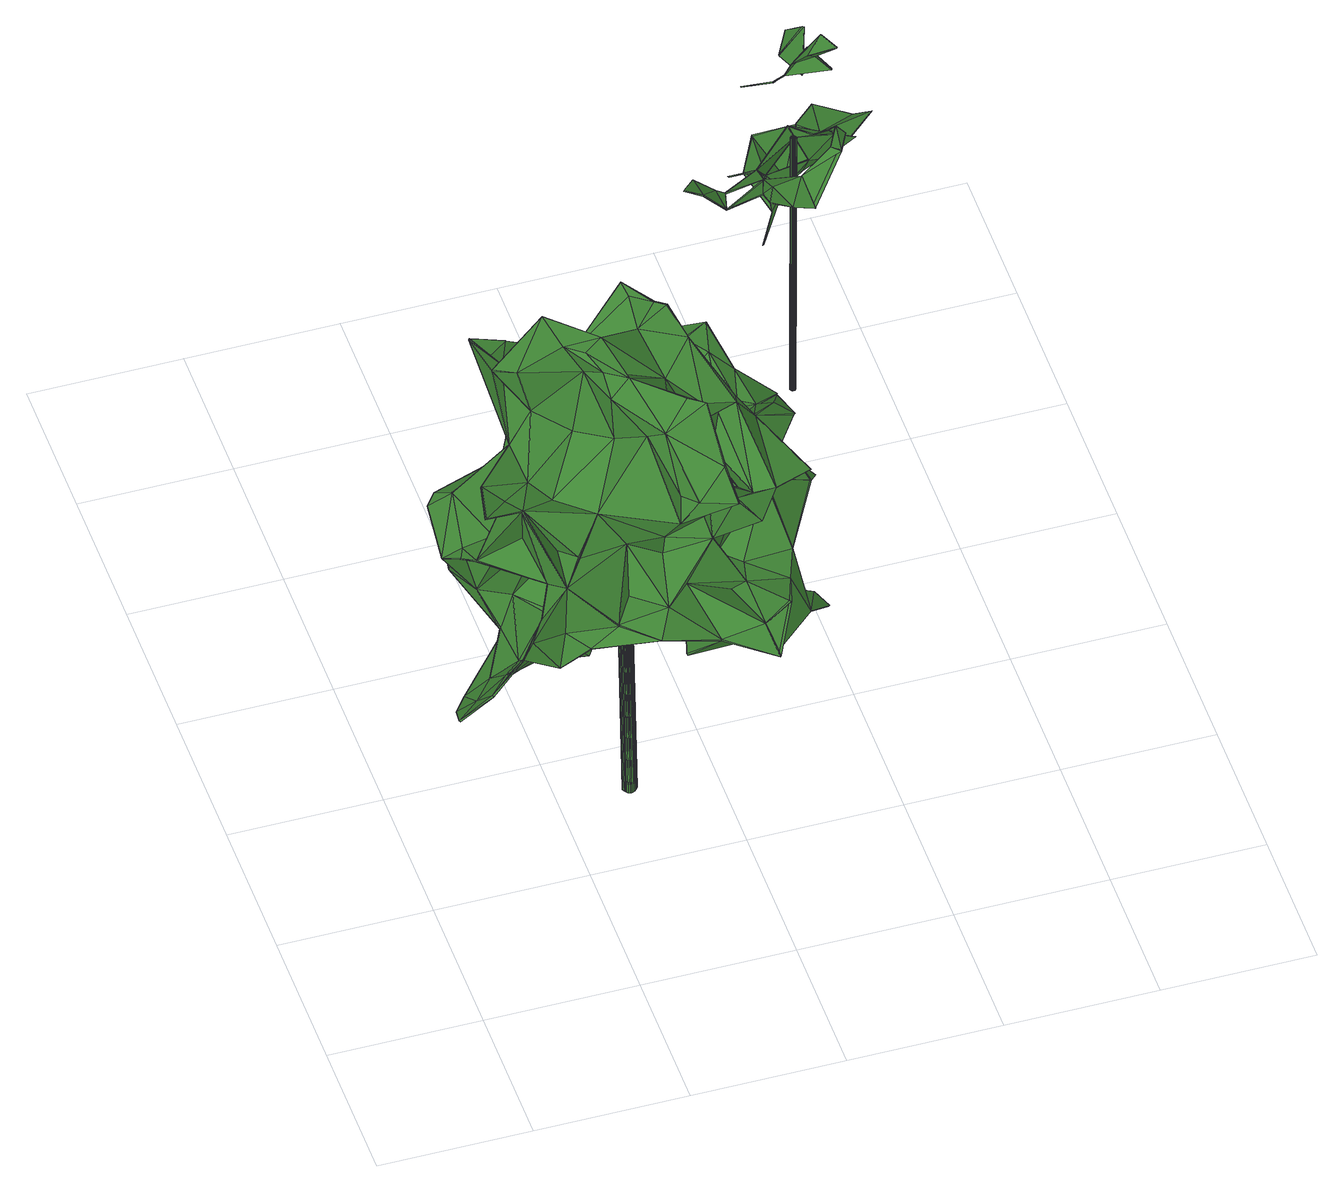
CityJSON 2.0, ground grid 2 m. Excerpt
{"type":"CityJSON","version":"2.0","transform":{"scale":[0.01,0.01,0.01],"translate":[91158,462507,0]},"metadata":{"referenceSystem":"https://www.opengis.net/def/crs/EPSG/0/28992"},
"CityObjects":{
"tree1":{"type":"SolitaryVegetationObject","attributes":{"gtid":7,"crown_width_m":4.82,"crown_median_z":5.48,"trunk_H_m":5.03,"trunk_DBH_m":0.175,"trunk_radius_m":0.0873,"trunk_base_height_m":0.45,"original_gtid":"7"},"geometry":[{"type":"Solid","lod":"3","boundaries":[[[[0,1,2]],[[3,4,5]],[[6,7,8]],[[9,10,11]],[[12,13,14]],[[15,13,12]],[[16,17,18]],[[19,20,21]],[[22,23,24]],[[25,13,26]],[[27,28,24]],[[29,30,31]],[[15,32,13]],[[33,34,35]],[[36,37,38]],[[39,40,41]],[[14,42,43]],[[44,45,46]],[[47,48,49]],[[50,51,18]],[[52,51,50]],[[24,23,27]],[[53,54,55]],[[56,54,53]],[[57,27,23]],[[58,59,60]],[[61,62,63]],[[40,64,65]],[[66,67,68]],[[69,70,71]],[[58,60,72]],[[73,74,75]],[[76,77,78]],[[25,50,79]],[[26,50,25]],[[80,81,82]],[[83,84,85]],[[86,87,88]],[[89,90,91]],[[39,91,90]],[[58,92,93]],[[94,95,96]],[[97,98,38]],[[99,84,83]],[[100,101,102]],[[103,1,104]],[[103,105,106]],[[104,1,0]],[[105,107,108]],[[103,106,1]],[[2,1,106]],[[109,110,86]],[[111,110,109]],[[112,113,114]],[[115,116,117]],[[118,116,115]],[[12,119,120]],[[121,122,91]],[[73,123,124]],[[8,125,126]],[[127,128,129]],[[130,99,131]],[[132,77,133]],[[134,117,135]],[[130,30,84]],[[113,112,54]],[[38,136,36]],[[137,54,112]],[[55,54,137]],[[0,2,138]],[[139,140,141]],[[138,2,106]],[[81,18,142]],[[79,18,81]],[[143,144,145]],[[61,146,62]],[[147,148,149]],[[150,62,124]],[[151,152,153]],[[127,154,155]],[[156,155,154]],[[157,9,158]],[[9,159,158]],[[160,161,134]],[[162,163,164]],[[72,19,165]],[[72,165,58]],[[144,166,167]],[[23,167,166]],[[168,95,94]],[[117,101,100]],[[3,5,169]],[[14,13,25]],[[79,14,25]],[[153,170,19]],[[112,114,171]],[[20,19,72]],[[138,118,0]],[[156,172,173]],[[156,173,114]],[[79,81,80]],[[57,174,27]],[[108,175,138]],[[108,107,175]],[[72,60,176]],[[177,76,178]],[[28,179,24]],[[20,168,180]],[[113,181,114]],[[182,154,127]],[[183,161,160]],[[184,183,160]],[[185,52,26]],[[92,165,19]],[[122,186,89]],[[122,89,91]],[[187,135,188]],[[134,135,187]],[[6,8,126]],[[169,189,3]],[[98,190,191]],[[115,192,118]],[[0,118,192]],[[151,193,152]],[[16,18,194]],[[97,195,98]],[[42,196,197]],[[38,98,136]],[[103,83,105]],[[151,80,69]],[[18,17,198]],[[199,141,200]],[[73,75,78]],[[69,193,151]],[[201,127,202]],[[187,160,134]],[[62,119,203]],[[150,119,62]],[[149,204,147]],[[10,205,206]],[[103,104,83]],[[108,106,105]],[[168,20,95]],[[199,200,207]],[[199,207,208]],[[209,210,211]],[[185,211,210]],[[185,210,209]],[[72,95,20]],[[212,109,86]],[[213,214,215]],[[40,39,64]],[[130,84,99]],[[216,87,183]],[[86,183,87]],[[132,73,78]],[[137,112,171]],[[175,118,138]],[[217,218,203]],[[219,220,221]],[[201,221,220]],[[222,10,223]],[[209,224,142]],[[41,224,209]],[[58,165,92]],[[225,65,64]],[[225,64,226]],[[188,66,187]],[[146,227,62]],[[22,228,178]],[[24,228,22]],[[42,23,196]],[[229,137,171]],[[106,108,138]],[[200,141,140]],[[230,131,56]],[[216,231,126]],[[149,232,127]],[[76,78,233]],[[76,233,178]],[[126,234,235]],[[126,235,216]],[[126,236,237]],[[156,114,181]],[[177,232,76]],[[161,86,110]],[[161,110,238]],[[28,177,179]],[[129,131,212]],[[239,240,32]],[[193,241,242]],[[188,242,241]],[[178,75,74]],[[107,85,29]],[[58,93,243]],[[244,245,240]],[[164,163,246]],[[247,248,249]],[[250,249,248]],[[76,251,148]],[[149,127,201]],[[180,252,253]],[[254,255,144]],[[126,125,236]],[[178,233,75]],[[78,75,233]],[[94,256,257]],[[258,259,260]],[[247,261,222]],[[223,247,222]],[[107,105,85]],[[262,129,263]],[[262,263,216]],[[264,219,265]],[[133,77,147]],[[224,41,266]],[[70,80,82]],[[16,208,267]],[[17,16,267]],[[17,267,145]],[[78,77,132]],[[81,142,268]],[[243,258,175]],[[269,270,271]],[[58,272,269]],[[243,272,58]],[[273,230,56]],[[26,52,50]],[[216,183,231]],[[209,91,39]],[[41,209,39]],[[274,273,56]],[[275,274,56]],[[188,241,66]],[[193,66,241]],[[276,277,278]],[[249,278,277]],[[249,277,276]],[[172,156,279]],[[280,199,60]],[[105,83,85]],[[281,186,282]],[[283,281,282]],[[209,122,121]],[[275,140,139]],[[284,245,246]],[[6,126,231]],[[265,201,202]],[[265,202,264]],[[170,285,259]],[[48,122,286]],[[56,129,54]],[[287,195,237]],[[287,237,236]],[[288,289,65]],[[290,65,289]],[[224,291,268]],[[18,198,14]],[[142,18,14]],[[14,198,42]],[[61,292,293]],[[250,35,219]],[[145,267,143]],[[113,54,155]],[[209,79,80]],[[185,209,80]],[[225,294,70]],[[71,70,294]],[[177,182,232]],[[127,232,182]],[[282,186,150]],[[96,257,256]],[[175,258,102]],[[239,185,295]],[[141,199,280]],[[198,17,145]],[[142,79,209]],[[175,116,118]],[[117,116,175]],[[124,296,33]],[[139,297,298]],[[269,298,297]],[[228,24,179]],[[143,267,208]],[[299,300,301]],[[302,96,256]],[[302,256,94]],[[3,189,4]],[[235,264,216]],[[235,234,276]],[[219,35,220]],[[238,110,111]],[[303,304,305]],[[99,109,212]],[[230,130,131]],[[180,21,20]],[[236,67,287]],[[8,306,160]],[[153,21,307]],[[153,307,308]],[[153,19,21]],[[297,141,280]],[[271,309,310]],[[224,268,142]],[[156,181,155]],[[5,311,312]],[[141,297,139]],[[119,150,48]],[[32,122,239]],[[271,313,314]],[[315,316,317]],[[318,319,320]],[[208,319,318]],[[219,264,278]],[[249,261,247]],[[243,175,272]],[[132,34,221]],[[132,221,73]],[[133,34,132]],[[238,134,161]],[[94,80,168]],[[104,109,83]],[[83,109,99]],[[117,134,115]],[[100,135,117]],[[174,57,166]],[[56,131,129]],[[297,280,59]],[[60,59,280]],[[258,243,93]],[[259,93,92]],[[258,93,259]],[[62,227,124]],[[321,10,322]],[[37,97,38]],[[9,157,322]],[[158,226,157]],[[162,26,163]],[[323,35,250]],[[35,34,220]],[[222,261,97]],[[324,301,223]],[[22,196,23]],[[183,86,161]],[[23,166,57]],[[130,310,30]],[[67,325,326]],[[207,229,208]],[[171,208,229]],[[122,48,186]],[[80,252,168]],[[150,186,48]],[[281,89,186]],[[199,208,317]],[[327,52,185]],[[159,294,225]],[[94,96,328]],[[195,287,190]],[[195,190,98]],[[113,155,181]],[[219,221,240]],[[162,295,185]],[[172,174,329]],[[330,222,331]],[[332,331,222]],[[330,331,333]],[[173,208,171]],[[171,114,173]],[[58,269,59]],[[297,59,269]],[[310,334,30]],[[60,335,176]],[[336,269,272]],[[12,14,43]],[[80,327,185]],[[209,211,122]],[[151,153,80]],[[206,337,71]],[[136,338,36]],[[30,29,85]],[[231,183,184]],[[239,244,240]],[[76,148,77]],[[147,77,148]],[[325,67,66]],[[239,122,211]],[[325,66,193]],[[149,148,251]],[[28,172,279]],[[42,167,23]],[[9,294,159]],[[71,294,9]],[[208,320,319]],[[339,11,10]],[[42,198,255]],[[223,10,324]],[[97,340,222]],[[37,340,97]],[[94,327,80]],[[168,252,180]],[[208,173,172]],[[124,282,150]],[[33,299,282]],[[33,282,124]],[[209,121,91]],[[226,89,281]],[[64,89,226]],[[239,295,162]],[[42,197,43]],[[270,336,29]],[[269,336,270]],[[28,279,182]],[[28,182,177]],[[336,272,107]],[[107,272,175]],[[317,316,320]],[[216,264,262]],[[202,129,262]],[[341,129,128]],[[36,340,37]],[[85,84,30]],[[189,331,342]],[[71,193,69]],[[71,325,193]],[[282,321,283]],[[137,207,55]],[[200,55,207]],[[229,207,137]],[[145,255,198]],[[261,343,304]],[[282,299,324]],[[4,311,5]],[[14,79,142]],[[211,185,239]],[[315,318,316]],[[318,320,316]],[[9,339,71]],[[206,71,339]],[[245,344,164]],[[201,284,221]],[[94,194,327]],[[153,308,80]],[[292,61,63]],[[307,345,308]],[[240,245,219]],[[219,245,265]],[[265,245,201]],[[284,201,245]],[[245,244,344]],[[344,244,346]],[[164,246,245]],[[12,43,197]],[[288,65,225]],[[36,338,191]],[[217,347,218]],[[348,347,217]],[[349,292,218]],[[293,292,349]],[[347,349,218]],[[268,291,45]],[[62,203,63]],[[218,63,203]],[[292,63,218]],[[178,74,146]],[[74,73,146]],[[327,194,52]],[[22,146,61]],[[81,44,82]],[[149,201,220]],[[162,346,244]],[[350,29,31]],[[87,216,263]],[[162,185,26]],[[169,5,333]],[[34,296,221]],[[344,346,164]],[[27,174,172]],[[50,18,79]],[[29,336,107]],[[345,253,252]],[[119,12,197]],[[303,195,304]],[[237,303,126]],[[219,278,249]],[[164,346,162]],[[317,16,351]],[[317,351,199]],[[208,315,317]],[[129,352,127]],[[67,236,125]],[[125,353,67]],[[8,353,125]],[[156,154,279]],[[182,279,154]],[[27,172,28]],[[66,68,187]],[[12,120,354]],[[47,354,48]],[[12,354,47]],[[48,354,119]],[[119,354,120]],[[355,298,269]],[[307,253,345]],[[334,350,31]],[[334,31,30]],[[269,314,355]],[[271,314,269]],[[26,13,32]],[[225,226,158]],[[159,225,158]],[[73,227,146]],[[122,15,286]],[[15,122,32]],[[286,15,240]],[[47,240,15]],[[240,47,32]],[[47,15,12]],[[274,275,314]],[[262,356,202]],[[202,352,129]],[[127,352,202]],[[44,268,45]],[[174,208,329]],[[55,275,56]],[[56,53,55]],[[100,102,258]],[[283,157,281]],[[226,281,157]],[[221,357,47]],[[246,32,357]],[[246,357,284]],[[188,135,242]],[[16,320,208]],[[317,320,16]],[[102,101,117]],[[127,155,128]],[[341,128,155]],[[194,176,351]],[[194,351,16]],[[315,208,318]],[[288,225,70]],[[235,278,264]],[[276,278,235]],[[96,95,72]],[[155,54,129]],[[293,349,196]],[[311,71,337]],[[348,196,347]],[[196,349,347]],[[358,359,4]],[[61,293,196]],[[61,196,22]],[[8,68,67]],[[353,8,67]],[[187,68,160]],[[8,160,68]],[[208,174,143]],[[358,342,332]],[[312,311,337]],[[9,11,339]],[[249,343,261]],[[301,300,323]],[[299,301,324]],[[46,65,290]],[[71,359,325]],[[189,342,4]],[[276,343,249]],[[144,255,145]],[[97,261,195]],[[195,261,304]],[[35,300,33]],[[299,33,300]],[[221,123,73]],[[221,47,123]],[[308,345,252]],[[323,360,301]],[[301,360,223]],[[323,250,360]],[[35,323,300]],[[249,250,219]],[[70,290,289]],[[70,289,288]],[[73,124,227]],[[340,191,326]],[[203,197,217]],[[119,197,203]],[[310,313,271]],[[144,143,166]],[[174,166,143]],[[303,305,126]],[[309,270,334]],[[309,271,270]],[[339,10,206]],[[314,275,361]],[[283,321,157]],[[284,357,221]],[[310,130,230]],[[212,131,99]],[[321,282,10]],[[324,10,282]],[[355,361,298]],[[314,361,355]],[[298,361,139]],[[139,361,275]],[[322,10,9]],[[333,331,169]],[[169,331,189]],[[157,321,322]],[[124,123,296]],[[259,92,170]],[[94,362,302]],[[328,362,94]],[[88,87,263]],[[88,263,129]],[[194,257,176]],[[94,257,194]],[[19,170,92]],[[96,72,257]],[[257,72,176]],[[223,248,247]],[[360,248,223]],[[360,250,248]],[[149,251,232]],[[232,251,76]],[[140,55,200]],[[275,55,140]],[[10,222,330]],[[67,363,364]],[[190,364,363]],[[273,310,230]],[[244,239,162]],[[81,268,44]],[[286,240,49]],[[341,155,129]],[[296,47,49]],[[325,359,358]],[[311,4,359]],[[311,359,71]],[[246,163,32]],[[26,32,163]],[[274,313,310]],[[273,274,310]],[[274,314,313]],[[326,332,340]],[[208,172,329]],[[255,167,42]],[[254,167,255]],[[144,167,254]],[[358,332,326]],[[222,340,332]],[[0,192,104]],[[237,195,303]],[[350,334,270]],[[326,325,358]],[[332,342,331]],[[340,36,191]],[[342,358,4]],[[309,334,310]],[[287,364,190]],[[67,364,287]],[[304,343,276]],[[47,296,123]],[[308,252,80]],[[33,296,34]],[[191,338,98]],[[136,98,338]],[[326,191,363]],[[326,363,67]],[[193,242,152]],[[10,330,205]],[[337,330,312]],[[205,330,337]],[[5,312,330]],[[5,330,333]],[[190,363,191]],[[205,337,206]],[[348,197,196]],[[217,197,348]],[[290,82,44]],[[44,46,290]],[[70,82,290]],[[18,51,194]],[[47,357,32]],[[160,306,184]],[[178,365,22]],[[146,22,365]],[[146,365,178]],[[178,228,179]],[[178,179,177]],[[202,356,264]],[[262,264,356]],[[133,147,204]],[[220,204,149]],[[133,204,34]],[[220,34,204]],[[351,176,335]],[[221,49,240]],[[296,49,221]],[[306,8,7]],[[6,231,7]],[[45,291,46]],[[258,260,100]],[[152,242,260]],[[100,260,135]],[[242,135,260]],[[52,194,51]],[[302,362,96]],[[96,362,328]],[[253,21,180]],[[307,21,253]],[[70,69,80]],[[134,238,115]],[[350,270,29]],[[49,366,286]],[[286,366,48]],[[48,366,49]],[[65,46,291]],[[86,88,212]],[[266,291,224]],[[65,291,40]],[[266,40,291]],[[306,7,184]],[[184,7,231]],[[40,266,41]],[[351,335,199]],[[234,305,276]],[[304,276,305]],[[109,104,111]],[[234,126,305]],[[153,285,170]],[[152,285,153]],[[212,88,129]],[[64,90,89]],[[39,90,64]],[[260,259,285]],[[260,285,152]],[[213,215,367]],[[214,367,215]],[[213,367,214]],[[238,192,115]],[[111,104,192]],[[111,192,238]],[[199,335,60]],[[175,102,117]],[[368,369,370]],[[368,370,371]],[[371,370,372]],[[371,372,373]],[[370,369,374]],[[370,374,372]],[[372,374,375]],[[372,375,373]],[[374,369,376]],[[374,376,375]],[[375,376,377]],[[375,377,373]],[[376,369,378]],[[376,378,377]],[[377,378,379]],[[377,379,373]],[[378,369,380]],[[378,380,379]],[[379,380,381]],[[379,381,373]],[[380,369,382]],[[380,382,381]],[[381,382,383]],[[381,383,373]],[[382,369,384]],[[382,384,383]],[[383,384,385]],[[383,385,373]],[[384,369,386]],[[384,386,385]],[[385,386,387]],[[385,387,373]],[[386,369,388]],[[386,388,387]],[[387,388,389]],[[387,389,373]],[[388,369,390]],[[388,390,389]],[[389,390,391]],[[389,391,373]],[[390,369,392]],[[390,392,391]],[[391,392,393]],[[391,393,373]],[[392,369,394]],[[392,394,393]],[[393,394,395]],[[393,395,373]],[[394,369,396]],[[394,396,395]],[[395,396,397]],[[395,397,373]],[[396,369,398]],[[396,398,397]],[[397,398,399]],[[397,399,373]],[[398,369,400]],[[398,400,399]],[[399,400,401]],[[399,401,373]],[[400,369,402]],[[400,402,401]],[[401,402,403]],[[401,403,373]],[[402,369,404]],[[402,404,403]],[[403,404,405]],[[403,405,373]],[[404,369,406]],[[404,406,405]],[[405,406,407]],[[405,407,373]],[[406,369,408]],[[406,408,407]],[[407,408,409]],[[407,409,373]],[[408,369,410]],[[408,410,409]],[[409,410,411]],[[409,411,373]],[[410,369,412]],[[410,412,411]],[[411,412,413]],[[411,413,373]],[[412,369,414]],[[412,414,413]],[[413,414,415]],[[413,415,373]],[[414,369,416]],[[414,416,415]],[[415,416,417]],[[415,417,373]],[[416,369,368]],[[416,368,417]],[[417,368,371]],[[417,371,373]]]]}]},
"tree2":{"type":"SolitaryVegetationObject","attributes":{"gtid":15,"crown_width_m":2.33,"crown_median_z":4.64,"trunk_H_m":4.23,"trunk_DBH_m":0.0697,"trunk_radius_m":0.0348,"trunk_base_height_m":0.41,"original_gtid":"15"},"geometry":[{"type":"MultiSurface","lod":"3","boundaries":[[[418,419,420]],[[421,422,423]],[[424,425,426]],[[427,428,429]],[[427,430,428]],[[431,432,433]],[[434,419,435]],[[436,437,438]],[[423,439,440]],[[423,440,441]],[[442,443,444]],[[445,446,426]],[[447,432,421]],[[448,449,450]],[[451,419,418]],[[451,418,452]],[[418,434,435]],[[450,453,448]],[[431,454,455]],[[454,456,455]],[[457,458,459]],[[460,459,458]],[[445,426,442]],[[461,439,462]],[[463,464,465]],[[442,425,443]],[[466,467,468]],[[425,442,426]],[[469,457,470]],[[441,471,472]],[[460,448,459]],[[473,458,467]],[[450,449,474]],[[426,446,424]],[[475,446,445]],[[475,424,446]],[[433,476,454]],[[477,478,479]],[[480,464,481]],[[457,459,482]],[[482,460,457]],[[483,484,485]],[[454,476,456]],[[486,487,488]],[[456,489,455]],[[489,490,491]],[[441,440,492]],[[439,492,440]],[[493,489,491]],[[477,438,494]],[[494,438,473]],[[492,481,495]],[[496,497,498]],[[499,500,501]],[[453,459,448]],[[487,486,483]],[[502,423,432]],[[502,439,423]],[[503,441,504]],[[449,448,505]],[[506,497,507]],[[436,508,509]],[[510,466,479]],[[468,467,458]],[[438,465,436]],[[425,511,420]],[[420,443,425]],[[484,512,485]],[[466,469,479]],[[457,468,458]],[[421,423,441]],[[472,421,441]],[[433,432,447]],[[439,513,462]],[[507,496,500]],[[489,514,430]],[[515,430,514]],[[516,517,515]],[[485,518,483]],[[519,437,464]],[[520,521,434]],[[519,482,522]],[[522,523,474]],[[520,434,511]],[[486,484,483]],[[498,497,524]],[[524,497,506]],[[428,525,526]],[[466,457,469]],[[498,478,496]],[[468,457,466]],[[418,420,434]],[[527,528,511]],[[444,445,442]],[[527,444,528]],[[473,438,458]],[[464,437,436]],[[495,464,436]],[[524,478,498]],[[441,503,471]],[[529,437,522]],[[435,530,418]],[[531,483,518]],[[493,491,508]],[[493,501,507]],[[532,516,533]],[[525,504,492]],[[496,534,506]],[[483,531,487]],[[488,487,531]],[[499,501,535]],[[500,536,501]],[[507,501,536]],[[522,437,519]],[[508,501,493]],[[431,535,490]],[[508,491,509]],[[510,494,466]],[[479,494,510]],[[479,478,494]],[[524,494,478]],[[473,467,466]],[[494,473,466]],[[438,477,463]],[[453,450,523]],[[477,479,469]],[[477,469,463]],[[451,452,537]],[[452,530,537]],[[530,451,537]],[[447,538,433]],[[476,538,447]],[[539,540,515]],[[541,516,540]],[[435,419,451]],[[447,533,476]],[[460,542,529]],[[476,433,538]],[[506,507,536]],[[536,500,506]],[[500,496,506]],[[453,482,459]],[[503,428,471]],[[423,422,432]],[[499,431,455]],[[499,455,500]],[[529,505,448]],[[525,543,429]],[[522,474,529]],[[539,489,456]],[[449,505,474]],[[516,515,540]],[[465,535,508]],[[501,508,535]],[[453,523,522]],[[453,522,482]],[[464,480,502]],[[439,502,480]],[[512,518,485]],[[462,513,461]],[[444,521,528]],[[427,429,502]],[[495,481,464]],[[543,502,429]],[[513,439,461]],[[524,534,494]],[[506,534,524]],[[507,497,496]],[[454,431,433]],[[462,439,423]],[[512,484,531]],[[531,518,512]],[[531,484,488]],[[488,484,486]],[[436,535,502]],[[502,535,465]],[[492,544,543]],[[492,543,525]],[[456,476,539]],[[545,546,532]],[[515,428,430]],[[490,535,509]],[[541,539,476]],[[541,476,547]],[[445,444,475]],[[444,548,475]],[[460,482,542]],[[424,548,527]],[[428,545,447]],[[460,470,457]],[[475,548,424]],[[441,492,504]],[[465,508,436]],[[529,448,460]],[[418,530,452]],[[429,428,526]],[[471,428,549]],[[421,549,447]],[[549,428,447]],[[420,511,434]],[[421,472,549]],[[471,549,472]],[[465,438,463]],[[421,432,422]],[[502,465,464]],[[447,545,533]],[[532,533,545]],[[539,541,540]],[[427,502,430]],[[430,502,432]],[[489,493,455]],[[489,430,490]],[[500,455,507]],[[507,455,493]],[[436,502,543]],[[435,451,530]],[[420,419,550]],[[430,432,490]],[[432,431,490]],[[509,535,436]],[[509,491,490]],[[499,535,431]],[[434,550,419]],[[494,534,477]],[[521,550,434]],[[533,547,476]],[[443,420,550]],[[478,477,534]],[[478,534,496]],[[469,470,463]],[[474,523,450]],[[492,495,544]],[[495,551,544]],[[543,544,551]],[[529,474,505]],[[436,551,495]],[[545,428,546]],[[424,527,425]],[[511,425,527]],[[428,515,546]],[[515,517,546]],[[517,516,546]],[[532,546,516]],[[527,548,444]],[[542,482,519]],[[539,514,489]],[[515,514,539]],[[520,528,521]],[[511,528,520]],[[529,542,437]],[[438,437,542]],[[503,504,428]],[[428,504,525]],[[550,521,552]],[[550,552,443]],[[525,429,526]],[[444,552,521]],[[443,552,444]],[[543,551,436]],[[516,541,547]],[[516,547,533]],[[438,470,458]],[[458,470,460]],[[464,470,519]],[[463,470,464]],[[542,519,470]],[[542,470,438]],[[439,481,492]],[[480,481,439]],[[553,554,555]],[[553,555,556]],[[556,555,557]],[[556,557,558]],[[555,554,559]],[[555,559,557]],[[559,554,560]],[[559,560,557]],[[557,560,561]],[[557,561,558]],[[561,560,562]],[[561,562,558]],[[560,554,563]],[[560,563,562]],[[562,563,564]],[[562,564,558]],[[563,554,565]],[[563,565,564]],[[565,554,566]],[[565,566,564]],[[564,566,567]],[[564,567,558]],[[566,554,568]],[[566,568,567]],[[567,568,569]],[[567,569,558]],[[568,554,570]],[[568,570,569]],[[569,570,571]],[[569,571,558]],[[570,554,572]],[[570,572,571]],[[571,572,573]],[[571,573,558]],[[572,554,574]],[[572,574,573]],[[573,574,575]],[[573,575,558]],[[574,554,576]],[[574,576,575]],[[575,576,577]],[[575,577,558]],[[576,554,578]],[[576,578,577]],[[577,578,579]],[[577,579,558]],[[578,554,580]],[[578,580,579]],[[579,580,581]],[[579,581,558]],[[580,554,582]],[[580,582,581]],[[581,582,583]],[[581,583,558]],[[583,582,584]],[[583,584,558]],[[582,554,585]],[[582,585,584]],[[584,585,586]],[[584,586,558]],[[585,554,587]],[[585,587,586]],[[586,587,588]],[[586,588,558]],[[587,554,589]],[[587,589,588]],[[589,554,590]],[[589,590,588]],[[588,590,591]],[[588,591,558]],[[590,554,592]],[[590,592,591]],[[591,592,593]],[[591,593,558]],[[593,592,594]],[[593,594,558]],[[592,554,595]],[[592,595,594]],[[594,595,596]],[[594,596,558]],[[595,554,553]],[[595,553,596]],[[596,553,556]],[[596,556,558]]]}]}
},
"vertices":[
[60,206,372],[27,175,378],[33,208,361],[550,398,432],[480,390,441],[533,409,449],[345,131,466],[286,157,511],[324,208,474],[455,402,557],[453,291,557],[389,345,571],[313,358,683],[288,347,621],[283,387,655],[308,327,622],[159,395,645],[205,452,683],[246,453,622],[171,499,403],[171,500,405],[256,506,446],[259,340,811],[202,399,808],[210,340,809],[266,365,631],[247,358,557],[152,341,781],[233,332,768],[124,247,386],[137,220,414],[141,240,388],[307,327,621],[442,214,618],[383,186,644],[411,174,608],[509,276,360],[510,275,362],[526,264,344],[441,482,597],[450,521,609],[417,500,610],[241,396,742],[294,379,679],[325,530,590],[325,532,591],[377,545,590],[358,289,675],[423,326,674],[405,252,594],[232,390,629],[213,374,591],[238,363,558],[135,268,573],[126,242,644],[77,269,551],[147,205,550],[127,364,772],[82,396,414],[75,363,457],[67,408,539],[319,383,767],[377,363,754],[363,405,774],[470,470,572],[451,522,608],[323,299,428],[348,264,421],[256,273,462],[375,408,512],[367,447,554],[398,396,513],[133,465,416],[346,238,732],[314,245,773],[331,221,799],[300,212,754],[360,164,726],[348,198,806],[296,457,608],[295,462,509],[295,459,609],[344,513,588],[68,176,410],[98,204,411],[96,209,406],[141,135,473],[185,149,480],[157,164,501],[474,394,581],[458,421,567],[435,413,562],[176,426,422],[146,343,402],[262,435,499],[197,462,423],[176,420,430],[485,209,398],[483,209,397],[104,165,472],[209,309,396],[191,305,392],[180,312,389],[25,176,380],[69,175,408],[58,208,374],[32,209,362],[85,242,372],[53,243,350],[104,163,472],[152,208,443],[98,202,409],[70,212,676],[72,212,677],[82,265,679],[141,238,386],[124,246,384],[189,252,372],[86,241,370],[376,364,752],[335,322,732],[410,402,552],[387,346,572],[392,289,691],[417,294,696],[321,193,390],[345,129,465],[220,232,622],[191,220,569],[161,170,571],[152,210,444],[130,174,524],[362,165,725],[361,107,716],[208,229,386],[233,305,399],[525,264,342],[105,251,658],[53,243,348],[62,288,539],[63,289,540],[45,309,526],[296,458,610],[126,455,738],[127,456,739],[176,465,713],[335,323,734],[360,106,716],[325,153,684],[296,139,670],[425,327,675],[314,401,459],[274,401,398],[251,474,436],[174,270,624],[128,242,646],[147,283,650],[513,435,547],[512,436,546],[458,421,565],[233,217,487],[173,207,440],[274,312,469],[246,356,557],[221,298,591],[134,464,415],[144,377,763],[145,377,762],[233,514,463],[551,398,433],[197,462,421],[81,265,678],[171,347,705],[141,338,664],[127,364,770],[123,315,367],[164,439,542],[249,270,774],[272,270,804],[248,301,791],[246,534,459],[107,251,660],[258,285,690],[186,150,478],[223,158,499],[287,420,499],[449,325,636],[233,270,422],[291,315,362],[497,379,443],[457,224,415],[463,250,403],[96,208,404],[336,385,445],[179,421,551],[424,148,407],[241,395,744],[316,387,758],[207,451,684],[83,386,554],[71,307,538],[286,172,620],[255,226,566],[364,407,773],[327,153,683],[437,288,469],[409,306,488],[109,304,550],[141,340,663],[366,445,556],[374,407,514],[377,382,522],[108,139,522],[142,390,556],[78,392,543],[130,389,454],[266,119,498],[349,415,773],[350,415,775],[360,212,557],[381,185,642],[350,203,668],[474,249,471],[452,289,557],[344,512,590],[469,471,570],[514,436,548],[373,292,709],[234,325,806],[145,284,649],[175,185,516],[266,121,496],[284,235,733],[330,219,799],[403,74,472],[345,129,467],[322,191,388],[396,167,416],[137,218,412],[358,324,527],[357,258,575],[308,351,446],[278,383,403],[124,321,371],[311,270,491],[274,231,569],[245,292,606],[411,248,468],[383,265,477],[402,210,474],[361,214,557],[309,179,676],[248,533,459],[278,540,432],[144,439,715],[176,463,714],[178,421,549],[164,438,541],[170,324,387],[197,403,421],[219,382,422],[456,200,472],[223,158,501],[223,157,500],[287,157,513],[298,217,546],[417,502,610],[144,441,714],[326,530,592],[102,347,420],[146,341,404],[177,317,520],[123,320,372],[170,239,568],[149,262,560],[76,268,550],[401,127,480],[383,210,466],[323,199,504],[217,326,677],[54,394,533],[489,371,601],[450,323,636],[510,352,594],[271,226,637],[249,416,415],[391,333,574],[397,169,416],[441,482,595],[417,501,608],[377,543,589],[377,544,591],[349,414,775],[321,425,783],[435,414,560],[308,351,448],[414,219,613],[46,309,525],[71,307,536],[495,242,606],[441,215,616],[438,247,596],[194,360,533],[401,127,478],[440,146,488],[404,76,472],[248,196,506],[279,539,431],[257,506,448],[226,343,483],[208,250,468],[480,389,443],[497,380,444],[152,292,543],[127,299,548],[127,300,550],[152,294,545],[142,388,558],[174,271,623],[212,331,668],[211,372,591],[508,352,592],[476,394,579],[423,234,603],[496,244,604],[398,338,446],[435,275,458],[263,434,500],[197,403,423],[143,376,761],[521,326,501],[522,326,500],[438,288,467],[523,326,501],[191,305,394],[83,388,553],[124,320,373],[475,363,454],[508,274,361],[411,400,551],[465,251,405],[170,238,569],[475,361,453],[438,147,489],[256,228,566],[279,539,433],[255,274,464],[316,441,791],[321,427,781],[316,441,793],[179,311,391],[142,390,558],[193,219,567],[345,211,436],[373,293,708],[77,362,457],[248,196,508],[278,273,663],[439,360,444],[439,362,445],[410,252,591],[109,303,548],[226,345,482],[410,248,466],[383,211,464],[250,302,790],[448,323,636],[84,386,552],[299,325,45],[290,325,45],[298,328,45],[285,311,548],[285,313,548],[277,311,548],[297,330,45],[284,316,548],[296,331,45],[283,317,548],[294,333,45],[281,319,548],[292,334,45],[279,319,548],[290,334,45],[276,320,548],[288,333,45],[274,319,548],[285,333,45],[272,318,548],[284,331,45],[270,317,548],[282,329,45],[269,315,548],[282,327,45],[268,313,548],[281,325,45],[268,311,548],[282,322,45],[268,308,548],[283,321,45],[269,306,548],[284,319,45],[271,305,548],[286,317,45],[273,303,548],[288,316,45],[275,302,548],[290,316,45],[277,302,548],[293,317,45],[279,303,548],[295,318,45],[281,303,548],[296,319,45],[283,305,548],[298,321,45],[284,307,548],[299,323,45],[285,309,548],
[671,944,555],[670,943,554],[674,913,593],[721,984,349],[692,958,372],[685,946,366],[710,877,687],[674,882,642],[687,857,676],[690,958,372],[723,1020,394],[663,1004,407],[720,957,395],[746,936,449],[720,956,394],[742,954,393],[675,914,593],[671,943,553],[639,912,443],[589,881,448],[636,873,465],[660,914,363],[684,946,366],[690,984,350],[688,857,676],[675,882,642],[703,877,651],[721,847,688],[721,848,689],[743,981,366],[552,851,484],[530,858,492],[529,858,491],[637,966,534],[637,968,534],[552,851,482],[773,934,439],[746,937,450],[773,934,440],[621,828,485],[621,828,487],[578,839,461],[578,840,462],[638,883,342],[639,883,342],[637,873,464],[639,910,443],[640,911,444],[647,789,493],[622,803,496],[622,802,495],[635,834,487],[635,873,464],[709,1000,336],[709,999,335],[635,834,489],[552,893,470],[722,848,688],[774,956,418],[673,837,492],[723,834,524],[674,786,486],[658,938,402],[633,944,408],[578,840,460],[748,1063,513],[711,1047,489],[737,1036,459],[711,1048,490],[746,1063,514],[732,1088,489],[746,938,449],[699,948,448],[692,952,466],[633,945,408],[717,928,466],[673,837,494],[613,939,413],[741,874,512],[730,878,523],[723,834,526],[717,928,465],[727,899,497],[716,928,465],[659,938,403],[691,985,351],[663,1005,407],[552,892,471],[729,878,523],[727,900,497],[692,950,466],[691,951,466],[674,785,487],[706,918,628],[737,1038,459],[639,883,343],[742,955,394],[746,994,398],[796,1019,391],[746,995,397],[738,1037,459],[589,880,447],[732,901,599],[731,899,599],[578,883,452],[552,891,470],[712,843,526],[663,1006,407],[663,1005,408],[703,878,651],[707,917,628],[578,883,454],[638,967,534],[733,1087,489],[756,1058,383],[796,1019,389],[713,843,524],[699,947,448],[726,899,497],[637,967,534],[743,955,393],[774,956,419],[810,987,422],[811,987,422],[589,880,449],[633,945,409],[612,941,413],[756,1056,383],[756,1057,384],[810,987,421],[711,877,686],[710,999,336],[675,912,593],[613,940,414],[706,916,628],[693,925,41],[690,925,41],[693,926,41],[696,932,464],[696,933,464],[693,932,464],[693,927,41],[692,928,41],[695,934,464],[694,935,464],[691,928,41],[693,935,464],[690,928,41],[689,928,41],[692,935,464],[688,928,41],[691,935,464],[688,927,41],[690,934,464],[687,927,41],[690,933,464],[687,926,41],[689,933,464],[686,925,41],[689,932,464],[687,924,41],[689,931,464],[687,923,41],[690,930,464],[688,922,41],[690,929,464],[691,929,464],[689,922,41],[692,928,464],[690,922,41],[693,928,464],[691,922,41],[692,922,41],[694,929,464],[693,923,41],[695,929,464],[696,930,464],[693,924,41],[696,931,464]
]}
